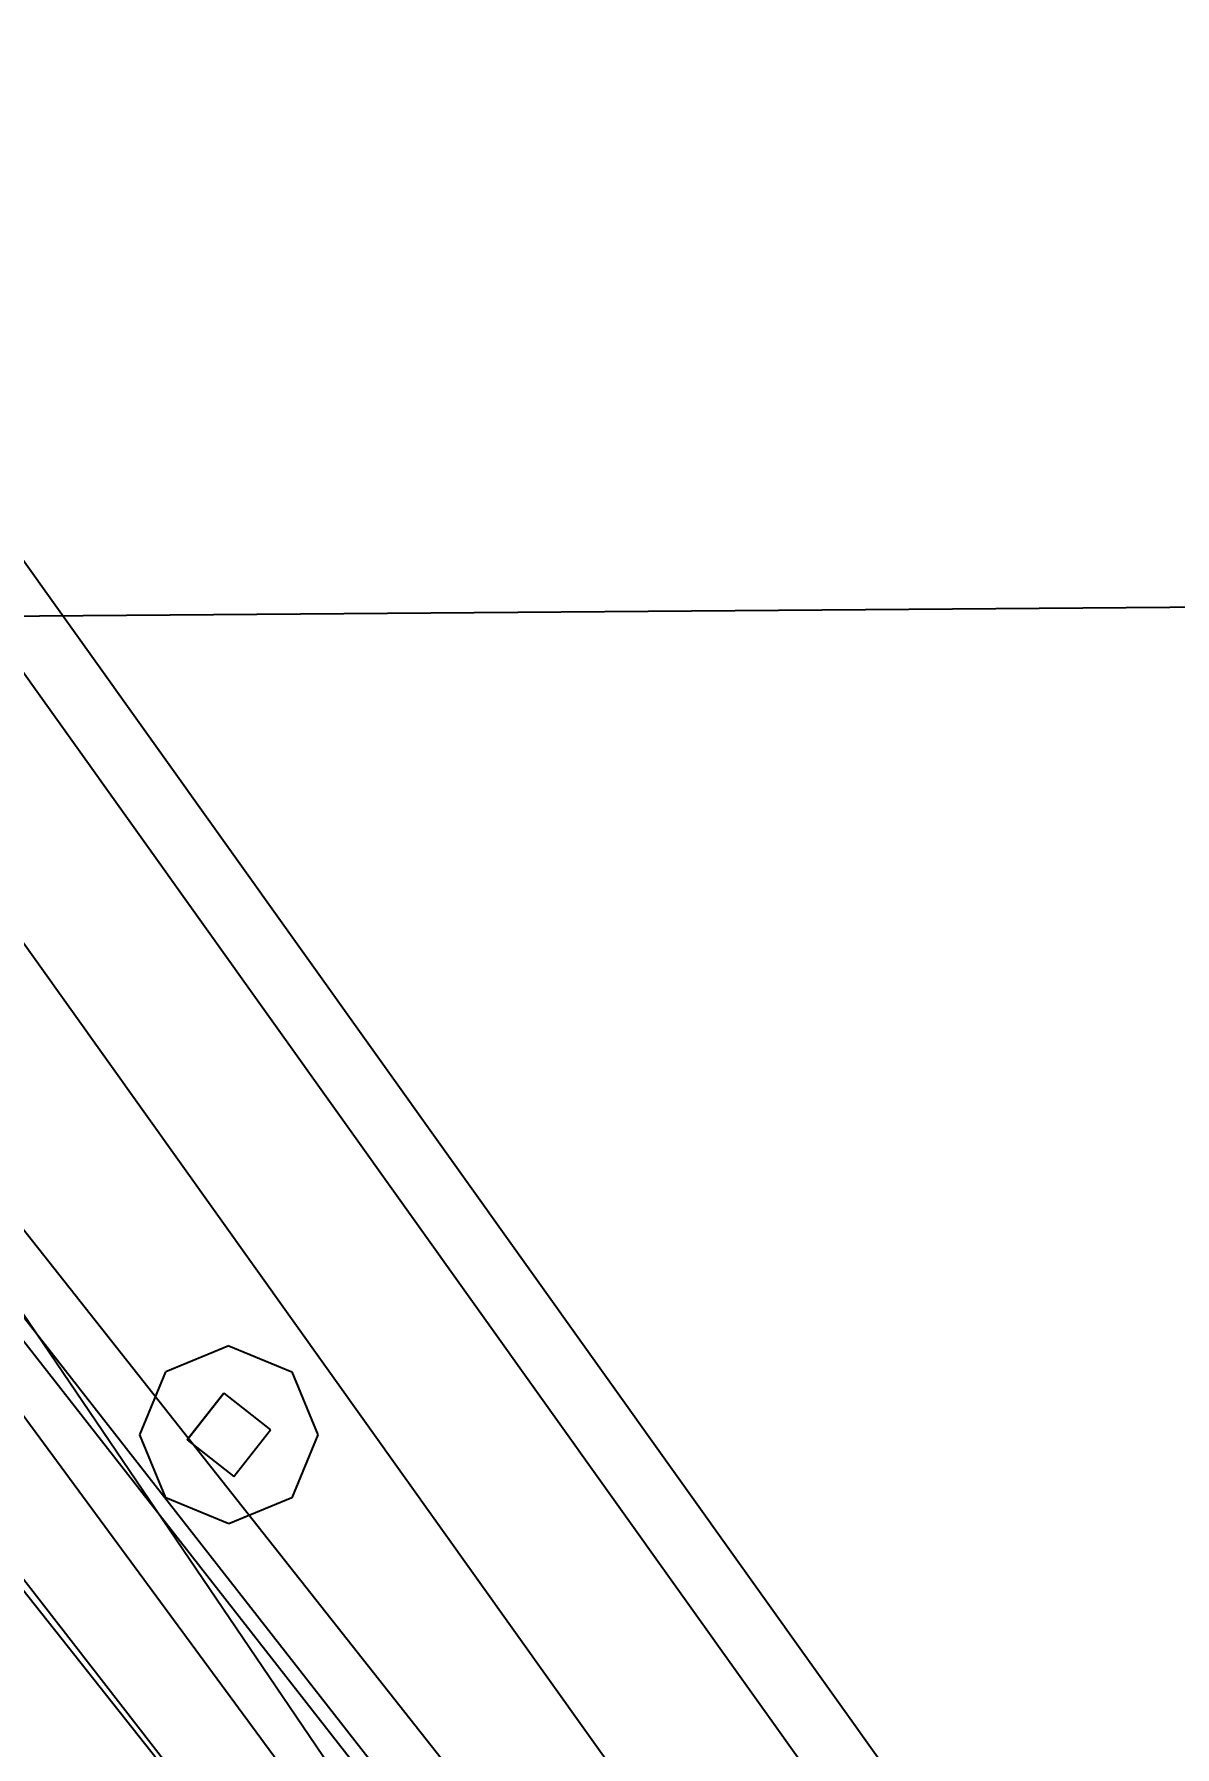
# Model space of a CAD drawing. Extents: x 11992 to 29481, y -6727 to 6811.
# Drawn here: x 19351.5 to 19428.4, y -3013.7 to -2898.2 of the extents above; entities that cross this region are included whole.
import ezdxf

# ---------------------------------------------------------------- set-up
doc = ezdxf.new("R2010")
doc.units = 0
doc.header["$MEASUREMENT"] = 0
doc.layers.get('0').update_dxf_attribs({"color": 8, "linetype": 'CONTINUOUS'})
doc.layers.add('zoylight 5回路', color=4, linetype='CONTINUOUS')

msp = doc.modelspace()

# ---------------------------------------------------------------- linework, layer by layer
for p, q in [((21679.61, -2919.41, 329.57), (19099.61, -2939.41, 329.57)), ((21679.61, -2919.41, -40.43), (19099.61, -2939.41, -40.43)), ((19422.38, -3034.06, -621.44), (19349.27, -2931.59, -621.44)), ((19422.38, -3034.06, -636.44), (19349.27, -2931.59, -636.44)), ((19422.38, -3034.06, -1059.44), (19349.27, -2931.59, -1059.44)), ((19422.38, -3034.06, -1074.44), (19349.27, -2931.59, -1074.44)), ((19422.38, -3034.06, -1497.44), (19349.27, -2931.59, -1497.44)), ((19422.38, -3034.06, -1512.44), (19349.27, -2931.59, -1512.44)), ((19422.38, -3034.06, -1935.44), (19349.27, -2931.59, -1935.44)), ((19422.38, -3034.06, -1950.44), (19349.27, -2931.59, -1950.44)), ((19418.5, -3036.19, -647.04), (19345.85, -2934.37, -647.04)), ((19418.5, -3036.19, -1085.04), (19345.85, -2934.37, -1085.04)), ((19418.5, -3036.19, -1523.04), (19345.85, -2934.37, -1523.04)), ((19418.5, -3036.19, -1961.04), (19345.85, -2934.37, -1961.04)), ((19409.14, -3041.33, -651.44), (19337.6, -2941.06, -651.44)), ((19409.14, -3041.33, -1089.44), (19337.6, -2941.06, -1089.44)), ((19409.14, -3041.33, -1527.44), (19337.6, -2941.06, -1527.44)), ((19409.14, -3041.33, -1965.44), (19337.6, -2941.06, -1965.44)), ((19326.65, -2948.3, -502.43), (19397.16, -3037.57, -502.43)), ((19326.65, -2948.3, -506.43), (19397.16, -3037.57, -506.43)), ((19326.65, -2948.3, -940.43), (19397.16, -3037.57, -940.43)), ((19326.65, -2948.3, -944.43), (19397.16, -3037.57, -944.43)), ((19326.65, -2948.3, -1378.43), (19397.16, -3037.57, -1378.43)), ((19326.65, -2948.3, -1382.43), (19397.16, -3037.57, -1382.43)), ((19389.48, -3044.04, -651.44), (19322.88, -2953.51, -651.44)), ((19389.48, -3044.04, -1089.44), (19322.88, -2953.51, -1089.44)), ((19389.48, -3044.04, -1527.44), (19322.88, -2953.51, -1527.44)), ((19389.48, -3044.04, -1965.44), (19322.88, -2953.51, -1965.44)), ((19392.96, -3040.31, -621.44), (19327.07, -2956.08, -621.44)), ((19392.96, -3040.31, -621.44), (19327.07, -2956.08, -621.44)), ((19392.96, -3040.31, -1059.44), (19327.07, -2956.08, -1059.44)), ((19392.96, -3040.31, -1059.44), (19327.07, -2956.08, -1059.44)), ((19392.96, -3040.31, -1497.44), (19327.07, -2956.08, -1497.44)), ((19392.96, -3040.31, -1497.44), (19327.07, -2956.08, -1497.44)), ((19392.96, -3040.31, -1935.44), (19327.07, -2956.08, -1935.44)), ((19392.96, -3040.31, -1935.44), (19327.07, -2956.08, -1935.44)), ((19393.8, -3039.76, -502.43), (19327.83, -2955.42, -502.43)), ((19393.8, -3039.76, -506.43), (19327.83, -2955.42, -506.43)), ((19393.8, -3039.76, -940.43), (19327.83, -2955.42, -940.43)), ((19393.8, -3039.76, -944.43), (19327.83, -2955.42, -944.43)), ((19393.8, -3039.76, -1378.43), (19327.83, -2955.42, -1378.43)), ((19393.8, -3039.76, -1382.43), (19327.83, -2955.42, -1382.43)), ((19331.3, -2955.84, -1527.86), (19385.44, -3035.69, -1527.86)), ((19331.3, -2955.84, -1934.86), (19385.44, -3035.69, -1934.86)), ((19384.88, -3046.21, -634.44), (19314.28, -2957.23, -634.44)), ((19384.88, -3046.21, -1072.44), (19314.28, -2957.23, -1072.44)), ((19384.88, -3046.21, -1510.44), (19314.28, -2957.23, -1510.44)), ((19384.88, -3046.21, -1948.44), (19314.28, -2957.23, -1948.44)), ((19384.45, -3045.82, -634.44), (19319.12, -2961.71, -634.44)), ((19384.45, -3045.82, -1072.44), (19319.12, -2961.71, -1072.44)), ((19384.45, -3045.82, -1510.44), (19319.12, -2961.71, -1510.44)), ((19384.45, -3045.82, -1948.44), (19319.12, -2961.71, -1948.44)), ((19364.62, -2986.69, -621.43), (19360.38, -2988.45, -621.43)), ((19364.62, -2986.69, -617.43), (19360.38, -2988.45, -617.43)), ((19364.62, -2986.69, -1059.43), (19360.38, -2988.45, -1059.43)), ((19364.62, -2986.69, -1055.43), (19360.38, -2988.45, -1055.43)), ((19364.62, -2986.69, -1497.43), (19360.38, -2988.45, -1497.43)), ((19364.62, -2986.69, -1493.43), (19360.38, -2988.45, -1493.43)), ((19364.62, -2986.69, -621.43), (19368.87, -2988.45, -621.43)), ((19364.62, -2986.69, -617.43), (19368.87, -2988.45, -617.43)), ((19364.62, -2986.69, -621.43), (19364.62, -2986.69, -617.43)), ((19364.62, -2986.69, -1059.43), (19368.87, -2988.45, -1059.43)), ((19364.62, -2986.69, -1055.43), (19368.87, -2988.45, -1055.43)), ((19364.62, -2986.69, -1059.43), (19364.62, -2986.69, -1055.43)), ((19364.62, -2986.69, -1497.43), (19368.87, -2988.45, -1497.43)), ((19364.62, -2986.69, -1493.43), (19368.87, -2988.45, -1493.43)), ((19364.62, -2986.69, -1497.43), (19364.62, -2986.69, -1493.43)), ((19358.62, -2992.7, -621.43), (19360.38, -2988.45, -621.43)), ((19358.62, -2992.7, -617.43), (19360.38, -2988.45, -617.43)), ((19358.62, -2992.7, -1059.43), (19360.38, -2988.45, -1059.43)), ((19358.62, -2992.7, -1055.43), (19360.38, -2988.45, -1055.43)), ((19358.62, -2992.7, -1497.43), (19360.38, -2988.45, -1497.43)), ((19358.62, -2992.7, -1493.43), (19360.38, -2988.45, -1493.43)), ((19360.38, -2988.45, -621.43), (19360.38, -2988.45, -617.43)), ((19360.38, -2988.45, -1059.43), (19360.38, -2988.45, -1055.43)), ((19360.38, -2988.45, -1497.43), (19360.38, -2988.45, -1493.43)), ((19368.87, -2988.45, -621.43), (19368.87, -2988.45, -617.43)), ((19368.87, -2988.45, -621.43), (19370.62, -2992.7, -621.43)), ((19368.87, -2988.45, -617.43), (19370.62, -2992.7, -617.43)), ((19368.87, -2988.45, -1059.43), (19368.87, -2988.45, -1055.43)), ((19368.87, -2988.45, -1059.43), (19370.62, -2992.7, -1059.43)), ((19368.87, -2988.45, -1055.43), (19370.62, -2992.7, -1055.43)), ((19368.87, -2988.45, -1497.43), (19368.87, -2988.45, -1493.43)), ((19368.87, -2988.45, -1497.43), (19370.62, -2992.7, -1497.43)), ((19368.87, -2988.45, -1493.43), (19370.62, -2992.7, -1493.43)), ((19361.81, -2993.04, -940.43), (19364.28, -2989.89, -940.43)), ((19364.28, -2989.89, -1055.43), (19361.81, -2993.04, -1055.43)), ((19361.81, -2993.04, -1378.43), (19364.28, -2989.89, -1378.43)), ((19364.28, -2989.89, -1493.43), (19361.81, -2993.04, -1493.43)), ((19361.81, -2993.04, -502.43), (19364.28, -2989.89, -502.43)), ((19364.28, -2989.89, -617.43), (19361.81, -2993.04, -617.43)), ((19364.28, -2989.89, -502.43), (19364.28, -2989.89, -617.43)), ((19364.28, -2989.89, -502.43), (19367.43, -2992.35, -502.43)), ((19364.28, -2989.89, -617.43), (19367.43, -2992.35, -617.43)), ((19364.28, -2989.89, -940.43), (19364.28, -2989.89, -1055.43)), ((19364.28, -2989.89, -940.43), (19367.43, -2992.35, -940.43)), ((19364.28, -2989.89, -1055.43), (19367.43, -2992.35, -1055.43)), ((19364.28, -2989.89, -1378.43), (19364.28, -2989.89, -1493.43)), ((19364.28, -2989.89, -1378.43), (19367.43, -2992.35, -1378.43)), ((19364.28, -2989.89, -1493.43), (19367.43, -2992.35, -1493.43)), ((19360.38, -2996.94, -621.43), (19358.62, -2992.7, -621.43)), ((19360.38, -2996.94, -617.43), (19358.62, -2992.7, -617.43)), ((19358.62, -2992.7, -621.43), (19358.62, -2992.7, -617.43)), ((19360.38, -2996.94, -1059.43), (19358.62, -2992.7, -1059.43)), ((19360.38, -2996.94, -1055.43), (19358.62, -2992.7, -1055.43)), ((19358.62, -2992.7, -1059.43), (19358.62, -2992.7, -1055.43)), ((19360.38, -2996.94, -1497.43), (19358.62, -2992.7, -1497.43)), ((19360.38, -2996.94, -1493.43), (19358.62, -2992.7, -1493.43)), ((19358.62, -2992.7, -1497.43), (19358.62, -2992.7, -1493.43)), ((19361.81, -2993.04, -940.43), (19361.81, -2993.04, -1055.43)), ((19361.81, -2993.04, -940.43), (19364.96, -2995.5, -940.43)), ((19361.81, -2993.04, -1055.43), (19364.96, -2995.5, -1055.43)), ((19361.81, -2993.04, -1378.43), (19361.81, -2993.04, -1493.43)), ((19361.81, -2993.04, -1378.43), (19364.96, -2995.5, -1378.43)), ((19361.81, -2993.04, -1493.43), (19364.96, -2995.5, -1493.43)), ((19361.81, -2993.04, -502.43), (19361.81, -2993.04, -617.43)), ((19361.81, -2993.04, -502.43), (19364.96, -2995.5, -502.43)), ((19361.81, -2993.04, -617.43), (19364.96, -2995.5, -617.43)), ((19364.96, -2995.5, -502.43), (19367.43, -2992.35, -502.43)), ((19364.96, -2995.5, -617.43), (19367.43, -2992.35, -617.43)), ((19364.96, -2995.5, -940.43), (19367.43, -2992.35, -940.43)), ((19364.96, -2995.5, -1055.43), (19367.43, -2992.35, -1055.43)), ((19364.96, -2995.5, -1378.43), (19367.43, -2992.35, -1378.43)), ((19364.96, -2995.5, -1493.43), (19367.43, -2992.35, -1493.43)), ((19367.43, -2992.35, -502.43), (19367.43, -2992.35, -617.43)), ((19367.43, -2992.35, -940.43), (19367.43, -2992.35, -1055.43)), ((19367.43, -2992.35, -1378.43), (19367.43, -2992.35, -1493.43)), ((19370.62, -2992.7, -621.43), (19368.87, -2996.94, -621.43)), ((19370.62, -2992.7, -617.43), (19368.87, -2996.94, -617.43)), ((19370.62, -2992.7, -1059.43), (19368.87, -2996.94, -1059.43)), ((19370.62, -2992.7, -1055.43), (19368.87, -2996.94, -1055.43)), ((19370.62, -2992.7, -1497.43), (19368.87, -2996.94, -1497.43)), ((19370.62, -2992.7, -1493.43), (19368.87, -2996.94, -1493.43)), ((19370.62, -2992.7, -621.43), (19370.62, -2992.7, -617.43)), ((19370.62, -2992.7, -1059.43), (19370.62, -2992.7, -1055.43)), ((19370.62, -2992.7, -1497.43), (19370.62, -2992.7, -1493.43)), ((19364.96, -2995.5, -502.43), (19364.96, -2995.5, -617.43)), ((19364.96, -2995.5, -940.43), (19364.96, -2995.5, -1055.43)), ((19364.96, -2995.5, -1378.43), (19364.96, -2995.5, -1493.43)), ((19364.62, -2998.69, -621.43), (19360.38, -2996.94, -621.43)), ((19364.62, -2998.69, -617.43), (19360.38, -2996.94, -617.43)), ((19360.38, -2996.94, -621.43), (19360.38, -2996.94, -617.43)), ((19364.62, -2998.69, -1059.43), (19360.38, -2996.94, -1059.43)), ((19364.62, -2998.69, -1055.43), (19360.38, -2996.94, -1055.43)), ((19360.38, -2996.94, -1059.43), (19360.38, -2996.94, -1055.43)), ((19364.62, -2998.69, -1497.43), (19360.38, -2996.94, -1497.43)), ((19364.62, -2998.69, -1493.43), (19360.38, -2996.94, -1493.43)), ((19360.38, -2996.94, -1497.43), (19360.38, -2996.94, -1493.43)), ((19368.87, -2996.94, -621.43), (19364.62, -2998.69, -621.43)), ((19368.87, -2996.94, -617.43), (19364.62, -2998.69, -617.43)), ((19368.87, -2996.94, -1059.43), (19364.62, -2998.69, -1059.43)), ((19368.87, -2996.94, -1055.43), (19364.62, -2998.69, -1055.43)), ((19368.87, -2996.94, -1497.43), (19364.62, -2998.69, -1497.43)), ((19368.87, -2996.94, -1493.43), (19364.62, -2998.69, -1493.43)), ((19368.87, -2996.94, -621.43), (19368.87, -2996.94, -617.43)), ((19368.87, -2996.94, -1059.43), (19368.87, -2996.94, -1055.43)), ((19368.87, -2996.94, -1497.43), (19368.87, -2996.94, -1493.43)), ((19364.62, -2998.69, -621.43), (19364.62, -2998.69, -617.43)), ((19364.62, -2998.69, -1059.43), (19364.62, -2998.69, -1055.43)), ((19364.62, -2998.69, -1497.43), (19364.62, -2998.69, -1493.43))]:
    msp.add_line(p, q)
at = {"layer": 'zoylight 5回路', "linetype": 'Continuous'}
for centre, radius, start, end in [((29681.43, -4718.89), 10601.1, 162.137737, 185.408219), ((29354.04, -4953.98), 10058.93, 166.152531, 184.372772)]:
    msp.add_arc(centre, radius, start, end, dxfattribs=at)

doc.saveas('drawing.dxf')
